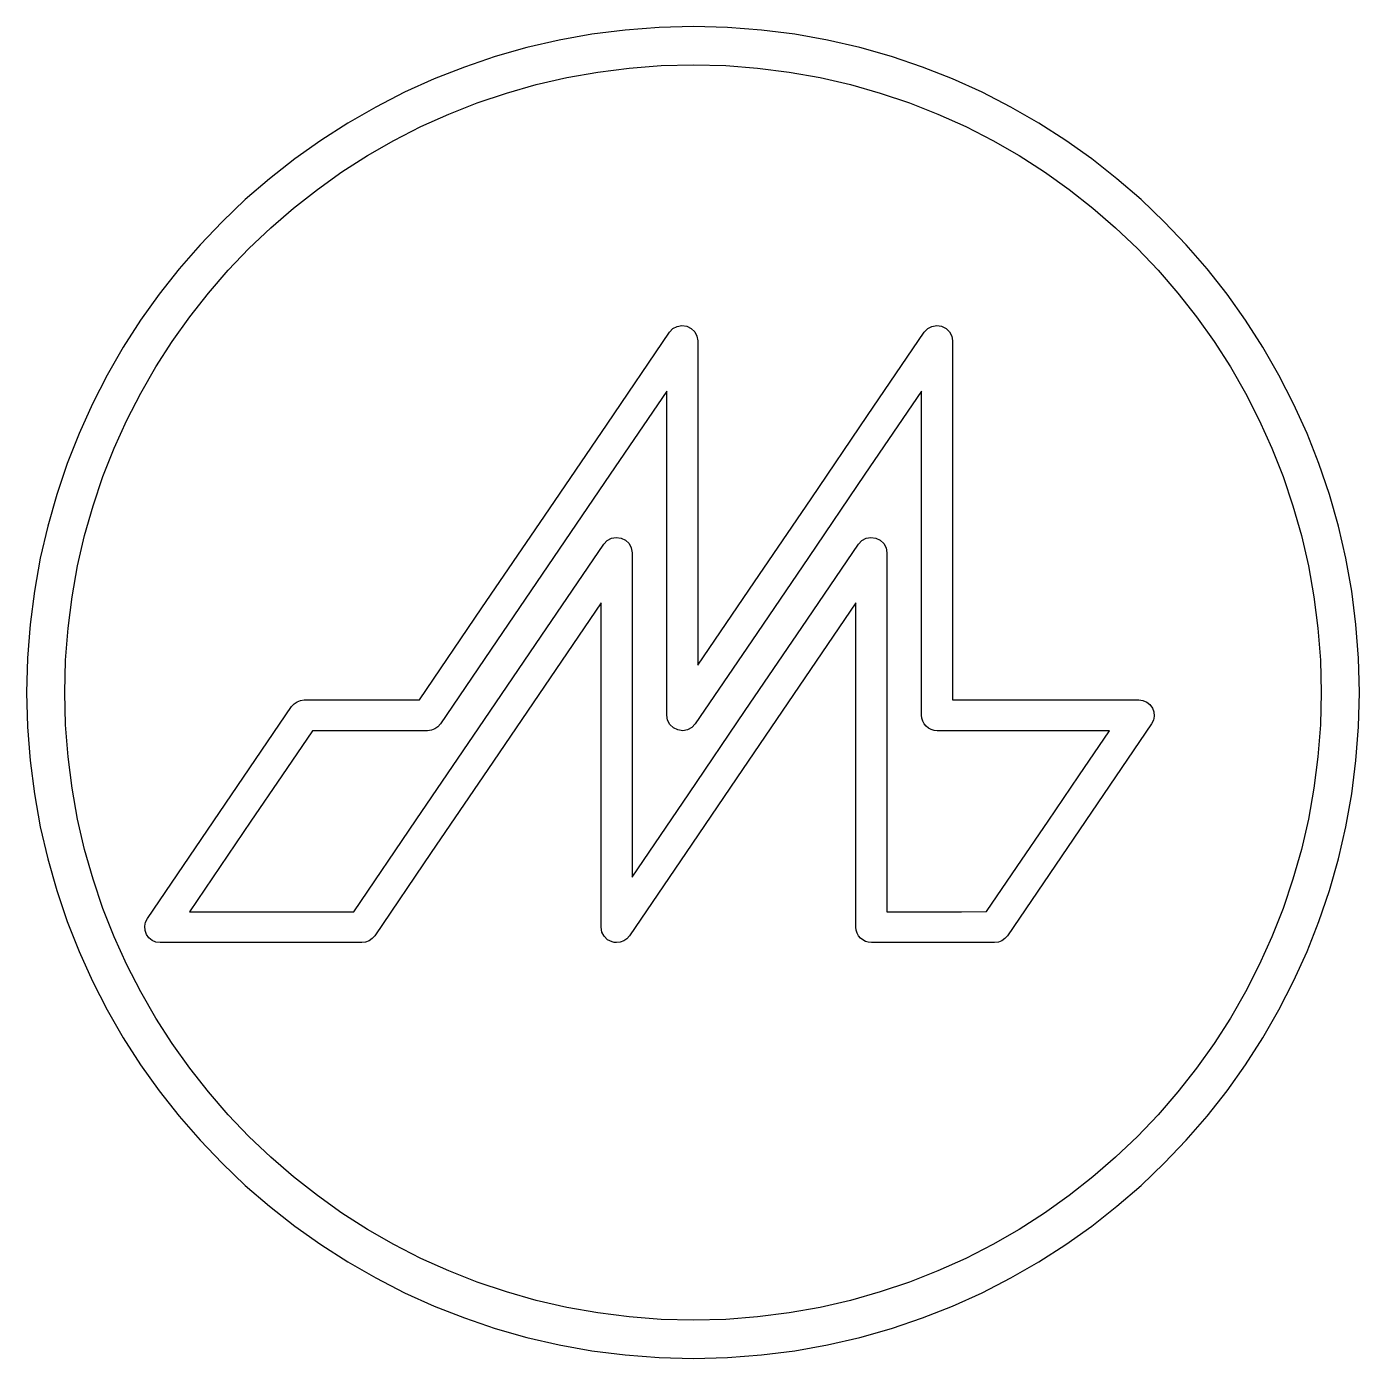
# Model space of a CAD drawing. Extents: x 0 to 14.8, y 0 to 14.8.
import ezdxf

# ---------------------------------------------------------------- set-up
doc = ezdxf.new("R2010")
doc.units = 0
doc.layers.add('Layer_1', color=7, linetype='CONTINUOUS')

msp = doc.modelspace()

# ---------------------------------------------------------------- linework, layer by layer
at = {"layer": 'Layer_1', "color": 7}
for points in [[(7.390694, 14.76375), (7.010864, 14.754149), (6.635963, 14.725636), (6.266459, 14.678683), (5.90282, 14.613753), (5.545514, 14.531311), (5.195008, 14.43182), (4.85177, 14.315744), (4.516266, 14.183549), (4.188964, 14.035698), (3.870333, 13.872656), (3.560838, 13.694887), (3.260948, 13.502856), (2.971131, 13.297023), (2.691852, 13.077859), (2.423581, 12.845823), (2.166785, 12.601381), (1.92193, 12.344997), (1.689485, 12.077136), (1.469916, 11.798261), (1.263691, 11.508836), (1.071279, 11.209327), (0.893145, 10.900198), (0.729758, 10.58191), (0.581586, 10.254932), (0.449094, 9.919725), (0.332752, 9.576754), (0.233025, 9.226483), (0.150383, 8.869377), (0.085291, 8.505899), (0.03822, 8.136515), (0.009632, 7.761686), (0, 7.381881), (0.009632, 7.002076), (0.03822, 6.627247), (0.085291, 6.257863), (0.150383, 5.894385), (0.233025, 5.537279), (0.332752, 5.187008), (0.449094, 4.844037), (0.581586, 4.50883), (0.729758, 4.181852), (0.893145, 3.863564), (1.071279, 3.554435), (1.263691, 3.254926), (1.469916, 2.965501), (1.689485, 2.686627), (1.92193, 2.418765), (2.166785, 2.162381), (2.423581, 1.917939), (2.691852, 1.685903), (2.971131, 1.466739), (3.260948, 1.260906), (3.560838, 1.068875), (3.870333, 0.891106), (4.188964, 0.728064), (4.516266, 0.580213), (4.85177, 0.448018), (5.195008, 0.331943), (5.545514, 0.232451), (5.90282, 0.150009), (6.266459, 0.085079), (6.635963, 0.038126), (7.010864, 0.009613), (7.390694, 0.000012), (7.7705, 0.009613), (8.145328, 0.038126), (8.514712, 0.085079), (8.87819, 0.150009), (9.235297, 0.232451), (9.585568, 0.331943), (9.928539, 0.448018), (10.263745, 0.580213), (10.590724, 0.728064), (10.909011, 0.891106), (11.21814, 1.068875), (11.517649, 1.260906), (11.807075, 1.466739), (12.085949, 1.685903), (12.353811, 1.917939), (12.610195, 2.162381), (12.854636, 2.418765), (13.086673, 2.686627), (13.305837, 2.965501), (13.511669, 3.254926), (13.7037, 3.554435), (13.88147, 3.863564), (14.044511, 4.181852), (14.192362, 4.50883), (14.324557, 4.844037), (14.440633, 5.187008), (14.540124, 5.537279), (14.622566, 5.894385), (14.687497, 6.257863), (14.73445, 6.627247), (14.762963, 7.002076), (14.772563, 7.381881), (14.762963, 7.761686), (14.73445, 8.136515), (14.687497, 8.505899), (14.622566, 8.869377), (14.540124, 9.226483), (14.440633, 9.576754), (14.324557, 9.919725), (14.192362, 10.254932), (14.044511, 10.58191), (13.88147, 10.900198), (13.7037, 11.209327), (13.511669, 11.508836), (13.305837, 11.798261), (13.086673, 12.077136), (12.854636, 12.344997), (12.610195, 12.601381), (12.353811, 12.845823), (12.085949, 13.077859), (11.807075, 13.297023), (11.517649, 13.502856), (11.21814, 13.694887), (10.909011, 13.872656), (10.590724, 14.035698), (10.263745, 14.183549), (9.928539, 14.315744), (9.585568, 14.43182), (9.235297, 14.531311), (8.87819, 14.613753), (8.514712, 14.678683), (8.145328, 14.725636), (7.7705, 14.754149), (7.390694, 14.76375)], [(7.390694, 14.340416), (7.749157, 14.331368), (8.102871, 14.304531), (8.451402, 14.260335), (8.794314, 14.199213), (9.131173, 14.121601), (9.461543, 14.027935), (9.78499, 13.918648), (10.10108, 13.794176), (10.409378, 13.654953), (10.709448, 13.501414), (11.000855, 13.333995), (11.283164, 13.153129), (11.555941, 12.959254), (11.818752, 12.752801), (12.071161, 12.534207), (12.312733, 12.303907), (12.543033, 12.062335), (12.761627, 11.809926), (12.96808, 11.547115), (13.161955, 11.274338), (13.342821, 10.992029), (13.51024, 10.700622), (13.663779, 10.400552), (13.803002, 10.092254), (13.927474, 9.776164), (14.036761, 9.452717), (14.130427, 9.122347), (14.208039, 8.785488), (14.269161, 8.442576), (14.313357, 8.094045), (14.340194, 7.740331), (14.349242, 7.381868), (14.340194, 7.023405), (14.313357, 6.669692), (14.269161, 6.321161), (14.208039, 5.97825), (14.130427, 5.641392), (14.036761, 5.31102), (13.927474, 4.987572), (13.803002, 4.671483), (13.663779, 4.363186), (13.51024, 4.063117), (13.342821, 3.771709), (13.161955, 3.489399), (12.96808, 3.216622), (12.761627, 2.953811), (12.543033, 2.701402), (12.312733, 2.459831), (12.071161, 2.22953), (11.818752, 2.010936), (11.555941, 1.804483), (11.283164, 1.610607), (11.000855, 1.429742), (10.709448, 1.262323), (10.409378, 1.108784), (10.10108, 0.969561), (9.78499, 0.845089), (9.461543, 0.735802), (9.131173, 0.642136), (8.794314, 0.564524), (8.451402, 0.503402), (8.102871, 0.459206), (7.749157, 0.432368), (7.390694, 0.423321), (7.032206, 0.432368), (6.678419, 0.459206), (6.329769, 0.503402), (5.986696, 0.564524), (5.649638, 0.642136), (5.319033, 0.735802), (4.995317, 0.845089), (4.678931, 0.969561), (4.37031, 1.108784), (4.069896, 1.262323), (3.778124, 1.429742), (3.495435, 1.610607), (3.222263, 1.804483), (2.959049, 2.010936), (2.706231, 2.22953), (2.464247, 2.459831), (2.233533, 2.701402), (2.014529, 2.953811), (1.807673, 3.216622), (1.613405, 3.489399), (1.432158, 3.771709), (1.264375, 4.063117), (1.110492, 4.363186), (0.970946, 4.671483), (0.846178, 4.987572), (0.736623, 5.31102), (0.642721, 5.641392), (0.56491, 5.97825), (0.503627, 6.321161), (0.459312, 6.669692), (0.432401, 7.023405), (0.423337, 7.381868), (0.432401, 7.740331), (0.459312, 8.094045), (0.503627, 8.442576), (0.56491, 8.785488), (0.642721, 9.122347), (0.736623, 9.452717), (0.846178, 9.776164), (0.970946, 10.092254), (1.110492, 10.400552), (1.264375, 10.700622), (1.432158, 10.992029), (1.613405, 11.274338), (1.807673, 11.547115), (2.014529, 11.809926), (2.233533, 12.062335), (2.464247, 12.303907), (2.706231, 12.534207), (2.959049, 12.752801), (3.222263, 12.959254), (3.495435, 13.153129), (3.778124, 13.333995), (4.069896, 13.501414), (4.37031, 13.654953), (4.678931, 13.794176), (4.995317, 13.918648), (5.319033, 14.027935), (5.649638, 14.121601), (5.986696, 14.199213), (6.329769, 14.260335), (6.678419, 14.304531), (7.032206, 14.331368), (7.390694, 14.340416)], [(6.539495, 4.609366), (6.526895, 4.60984), (6.514262, 4.611261), (6.501661, 4.613614), (6.48914, 4.61693), (6.43994, 4.64123), (6.401761, 4.678786), (6.377059, 4.726276), (6.368279, 4.780376), (6.368279, 5.678878), (6.368279, 6.577381), (6.368279, 7.475882), (6.368279, 8.374384), (5.740639, 7.451861), (5.113, 6.529338), (4.48536, 5.606815), (3.857721, 4.684292), (3.830119, 4.652823), (3.796219, 4.629266), (3.757664, 4.614502), (3.716105, 4.609385), (3.15707, 4.609385), (2.598035, 4.609385), (2.038998, 4.609385), (1.479962, 4.609385), (1.433731, 4.615733), (1.391635, 4.633897), (1.355865, 4.662558), (1.328607, 4.700402), (1.312599, 4.744165), (1.308983, 4.789826), (1.317604, 4.834823), (1.33832, 4.87659), (1.737846, 5.463679), (2.137374, 6.050768), (2.5369, 6.637855), (2.936428, 7.224944), (2.964008, 7.256386), (2.997878, 7.279934), (3.036399, 7.294714), (3.077923, 7.299862), (3.39685, 7.30002), (3.715777, 7.300178), (4.034704, 7.300336), (4.353631, 7.300494), (5.046781, 8.319293), (5.739931, 9.338094), (6.43308, 10.356893), (7.126231, 11.375692), (7.163973, 11.415514), (7.211161, 11.440921), (7.263878, 11.450553), (7.318202, 11.443037), (7.367407, 11.418737), (7.405593, 11.381178), (7.430305, 11.333681), (7.439084, 11.279567), (7.439084, 10.381041), (7.439084, 9.482515), (7.439084, 8.583989), (7.439084, 7.685463), (8.066791, 8.608022), (8.694496, 9.530581), (9.322201, 10.453141), (9.949908, 11.3757), (9.987636, 11.415498), (10.034802, 11.4409), (10.087514, 11.450533), (10.141879, 11.443032), (10.191082, 11.418729), (10.229267, 11.381165), (10.253979, 11.333666), (10.262758, 11.279563), (10.262747, 10.28482), (10.262735, 9.290078), (10.262724, 8.295336), (10.262713, 7.300593), (10.778932, 7.300593), (11.295153, 7.300593), (11.811373, 7.300593), (12.327592, 7.300593), (12.373819, 7.294245), (12.415904, 7.276082), (12.451666, 7.24742), (12.47892, 7.209577), (12.494941, 7.165793), (12.498557, 7.120133), (12.489936, 7.075149), (12.469206, 7.033388), (12.069674, 6.446288), (11.670141, 5.859187), (11.27061, 5.272087), (10.871078, 4.684986), (10.843501, 4.653544), (10.809637, 4.629997), (10.771124, 4.615217), (10.729601, 4.610069), (10.388035, 4.609911), (10.046468, 4.609753), (9.704901, 4.609595), (9.363335, 4.609438), (9.363305, 4.609438), (9.363294, 4.609438), (9.363304, 4.609438), (9.363335, 4.609438), (9.329782, 4.612754), (9.297824, 4.622449), (9.268359, 4.63816), (9.242284, 4.659503), (9.220893, 4.685559), (9.205149, 4.715011), (9.195422, 4.746957), (9.192091, 4.780494), (9.192091, 5.678997), (9.192091, 6.577498), (9.192091, 7.476), (9.192091, 8.374503), (8.564367, 7.451967), (7.936644, 6.529431), (7.30892, 5.606897), (6.681198, 4.684362), (6.653206, 4.652516), (6.619091, 4.629002), (6.58063, 4.614443), (6.539604, 4.609453), (6.539574, 4.609453), (6.539544, 4.609452), (6.539514, 4.60945), (6.539495, 4.609366)], [(1.803427, 4.951463), (2.258932, 4.951463), (2.714437, 4.951463), (3.169944, 4.951463), (3.625449, 4.951463), (4.318557, 5.970226), (5.011665, 6.988988), (5.704772, 8.007751), (6.39788, 9.026514), (6.435615, 9.066333), (6.482789, 9.091735), (6.535496, 9.101352), (6.589826, 9.093851), (6.639043, 9.069551), (6.677237, 9.031992), (6.701951, 8.984494), (6.710731, 8.930382), (6.710731, 8.031879), (6.710731, 7.133378), (6.710731, 6.234876), (6.710731, 5.336373), (7.338455, 6.258907), (7.966179, 7.181443), (8.593901, 8.103978), (9.221625, 9.026513), (9.259341, 9.066308), (9.306501, 9.091705), (9.359209, 9.101337), (9.413574, 9.093853), (9.462787, 9.069553), (9.500972, 9.031993), (9.525677, 8.984496), (9.534457, 8.930383), (9.534457, 7.935683), (9.534457, 6.940984), (9.534457, 5.946282), (9.534457, 4.951583), (9.810544, 4.951741), (10.086631, 4.951898), (10.362719, 4.952056), (10.638806, 4.952214), (10.980149, 5.453809), (11.321492, 5.955403), (11.662835, 6.456999), (12.004178, 6.958593), (11.526007, 6.958593), (11.047838, 6.958593), (10.569669, 6.958593), (10.091498, 6.958593), (10.057929, 6.961909), (10.025955, 6.97162), (9.996477, 6.987348), (9.970394, 7.008709), (9.949016, 7.034757), (9.933288, 7.064192), (9.923577, 7.096122), (9.920261, 7.129652), (9.920272, 8.028172), (9.920285, 8.926693), (9.920296, 9.825213), (9.920307, 10.723733), (9.292602, 9.801173), (8.664897, 8.878614), (8.037192, 7.956055), (7.409487, 7.033495), (7.371765, 6.993666), (7.324591, 6.968267), (7.271873, 6.95865), (7.217515, 6.966166), (7.168315, 6.990466), (7.130139, 7.028022), (7.105434, 7.075512), (7.096655, 7.129612), (7.096655, 8.028138), (7.096655, 8.926665), (7.096655, 9.825192), (7.096655, 10.723718), (6.468991, 9.801166), (5.841327, 8.878611), (5.213664, 7.956058), (4.586, 7.033505), (4.558435, 7.00205), (4.524567, 6.978497), (4.486042, 6.963717), (4.444505, 6.958585), (4.125566, 6.958427), (3.806628, 6.95827), (3.487688, 6.958112), (3.168749, 6.957954), (2.827417, 6.45637), (2.486086, 5.954789), (2.144754, 5.453205), (1.803423, 4.951622), (1.803423, 4.951622), (1.803423, 4.951624), (1.803423, 4.951625), (1.803427, 4.951463)]]:
    msp.add_lwpolyline(points, dxfattribs=at)

doc.saveas('drawing.dxf')
